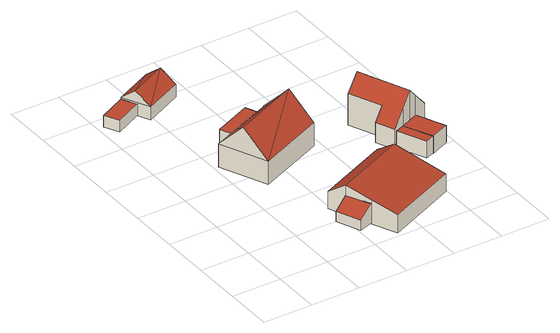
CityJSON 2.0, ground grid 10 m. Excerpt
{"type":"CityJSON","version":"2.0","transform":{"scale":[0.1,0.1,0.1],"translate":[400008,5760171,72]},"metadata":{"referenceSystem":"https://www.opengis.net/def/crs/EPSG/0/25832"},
"CityObjects":{
"building1":{"type":"Building","attributes":{"Gemeindeschluessel":"05515000","Geometrietyp2DReferenz":"3000","function":"51009_1610","roofType":"1000","measuredHeight":2.34},"geometry":[{"type":"Solid","lod":"2","boundaries":[[[[0,1,2,3]],[[4,5,1,0]],[[6,7,5,4]],[[3,2,7,6]],[[4,0,3,6]],[[1,5,7,2]]]],"semantics":{"surfaces":[{"type":"WallSurface"},{"type":"RoofSurface"},{"type":"GroundSurface"}],"values":[[0,0,0,0,1,2]]}}]},
"building2":{"type":"Building","attributes":{"Gemeindeschluessel":"05515000","Geometrietyp2DReferenz":"3000","function":"31001_2460","roofType":"2100","measuredHeight":3.99},"geometry":[{"type":"Solid","lod":"2","boundaries":[[[[8,9,10,11]],[[12,13,9,8]],[[14,15,13,12]],[[11,10,15,14]],[[12,8,11,14]],[[9,13,15,10]]]],"semantics":{"surfaces":[{"type":"WallSurface"},{"type":"RoofSurface"},{"type":"GroundSurface"}],"values":[[0,0,0,0,1,2]]}}]},
"building3":{"type":"Building","attributes":{"Gemeindeschluessel":"05515000","Geometrietyp2DReferenz":"3000","function":"31001_1310","roofType":"3100","measuredHeight":5.08},"geometry":[{"type":"Solid","lod":"2","boundaries":[[[[16,17,1,18]],[[19,20,17,16]],[[21,22,20,19]],[[18,1,22,21]],[[16,23,19]],[[21,24,18]],[[24,23,16]],[[16,18,24]],[[21,19,23]],[[23,24,21]],[[17,20,22,1]]]],"semantics":{"surfaces":[{"type":"WallSurface"},{"type":"RoofSurface"},{"type":"GroundSurface"}],"values":[[0,0,0,0,0,0,1,1,1,1,2]]}}]},
"building4":{"type":"Building","attributes":{"Gemeindeschluessel":"05515000","Geometrietyp2DReferenz":"3000","function":"31001_1000"},"address":[{"country":"Germany","locality":"Münster","thoroughfareNumber":"91","thoroughfareName":"Schonebecker Weg"}],"children":["building4-1","building4-2"]},
"building4-1":{"type":"BuildingPart","attributes":{"roofType":"5000","measuredHeight":10.1},"parents":["building4"],"geometry":[{"type":"Solid","lod":"2","boundaries":[[[[25,26,27,28]],[[29,30,31,26,25]],[[32,33,34,35,36]],[[37,38,33,32]],[[28,27,38,37]],[[39,32,36]],[[39,36,29]],[[40,39,29]],[[29,25,40]],[[28,37,39]],[[39,40,28]],[[28,40,25]],[[32,39,37]],[[26,31,34,33,38,27]],[[30,29,36,35]],[[34,31,30,35]]]],"semantics":{"surfaces":[{"type":"WallSurface"},{"type":"RoofSurface"},{"type":"GroundSurface"},{"type":"ClosureSurface"}],"values":[[0,0,0,0,0,1,1,1,1,1,1,0,0,2,0,3]]}}]},
"building4-2":{"type":"BuildingPart","attributes":{"roofType":"1000","measuredHeight":3.48},"parents":["building4"],"geometry":[{"type":"Solid","lod":"2","boundaries":[[[[41,42,43,44]],[[35,34,42,41]],[[44,43,31,30]],[[35,41,44,30]],[[42,34,31,43]],[[34,35,30,31]]]],"semantics":{"surfaces":[{"type":"WallSurface"},{"type":"RoofSurface"},{"type":"GroundSurface"},{"type":"ClosureSurface"}],"values":[[0,0,0,1,2,3]]}}]},
"building5":{"type":"Building","attributes":{"Gemeindeschluessel":"05515000","Geometrietyp2DReferenz":"3000","function":"31001_2700","roofType":"3100","measuredHeight":6.24},"geometry":[{"type":"Solid","lod":"2","boundaries":[[[[45,46,47,48]],[[49,50,46,45]],[[51,52,50,49]],[[53,54,52,51]],[[55,56,54,53]],[[57,58,56,55]],[[59,60,58,57]],[[48,47,60,59]],[[53,51,49,45,55]],[[48,59,57,55,45]],[[46,50,52,54,56,58,60,47]]]],"semantics":{"surfaces":[{"type":"WallSurface"},{"type":"RoofSurface"},{"type":"GroundSurface"}],"values":[[0,0,0,0,0,0,0,0,1,1,2]]}}]},
"building6":{"type":"Building","attributes":{"Gemeindeschluessel":"05515000","Geometrietyp2DReferenz":"3000","function":"51009_1610","roofType":"1000","measuredHeight":3.56},"geometry":[{"type":"Solid","lod":"2","boundaries":[[[[61,62,63,64]],[[65,66,62,61]],[[67,68,66,65]],[[64,63,68,67]],[[65,61,64,67]],[[62,66,68,63]]]],"semantics":{"surfaces":[{"type":"WallSurface"},{"type":"RoofSurface"},{"type":"GroundSurface"}],"values":[[0,0,0,0,1,2]]}}]},
"building7":{"type":"Building","attributes":{"Gemeindeschluessel":"05515000","Geometrietyp2DReferenz":"3000","function":"31001_1000"},"address":[{"country":"Germany","locality":"Münster","thoroughfareNumber":"93","thoroughfareName":"Schonebecker Weg"}],"children":["building7-1","building7-2"]},
"building7-1":{"type":"BuildingPart","attributes":{"roofType":"3100","measuredHeight":9.71},"parents":["building7"],"geometry":[{"type":"Solid","lod":"2","boundaries":[[[[69,70,71,72]],[[73,74,70,69]],[[75,76,74,73]],[[77,78,76,75]],[[79,80,78,77]],[[81,82,80,79]],[[83,84,82,81]],[[85,84,83]],[[86,61,87]],[[72,71,86,87]],[[83,81,79,77,88]],[[75,73,69,72,87,88,77]],[[70,74,76,78,80,82,84,89,86,71]],[[85,83,88,90]],[[84,85,90,89]],[[61,90,88,87]],[[90,61,86,89]]]],"semantics":{"surfaces":[{"type":"WallSurface"},{"type":"RoofSurface"},{"type":"GroundSurface"},{"type":"ClosureSurface"}],"values":[[0,0,0,0,0,0,0,0,0,0,1,1,2,0,3,0,3]]}}]},
"building7-2":{"type":"BuildingPart","attributes":{"roofType":"1000","measuredHeight":3.58},"parents":["building7"],"geometry":[{"type":"Solid","lod":"2","boundaries":[[[[61,86,91,65]],[[92,93,84,85]],[[65,91,93,92]],[[85,90,61,65,92]],[[86,89,84,93,91]],[[89,90,85,84]],[[86,61,90,89]]]],"semantics":{"surfaces":[{"type":"WallSurface"},{"type":"RoofSurface"},{"type":"GroundSurface"},{"type":"ClosureSurface"}],"values":[[0,0,0,1,2,3,3]]}}]}
},
"vertices":[
[64,600,38],[64,600,14],[9,573,14],[9,573,38],[79,570,38],[79,570,14],[24,543,38],[24,543,14],
[210,108,51],[210,108,12],[182,97,12],[182,97,33],[232,59,52],[232,59,12],[203,48,33],[203,48,12],
[141,637,41],[141,637,14],[64,600,41],[168,582,41],[168,582,14],[91,545,41],[91,545,14],[154,610,65],[77,573,65],
[105,353,63],[105,353,15],[147,257,15],[147,257,63],[158,375,63],[158,375,50],[158,375,15],[240,411,63],[240,411,15],[234,408,15],[234,408,50],[234,408,63],[282,316,63],[282,316,15],[261,364,116],[126,305,116],
[220,441,50],[220,441,15],[144,408,15],[144,408,50],
[210,107,72],[210,107,10],[232,59,10],[232,59,60],[210,108,71],[210,108,10],[195,142,46],[195,142,10],[340,205,47],[340,205,10],[355,171,72],[355,171,10],[398,73,47],[398,73,10],[255,9,47],[255,9,10],
[417,238,51],[417,238,16],[398,230,16],[398,230,51],[443,181,51],[443,181,16],[424,173,51],[424,173,16],
[378,266,57],[378,266,15],[394,229,15],[394,229,57],[397,274,81],[397,274,15],[369,339,81],[369,339,15],[395,350,112],[395,350,15],[437,368,60],[437,368,15],[481,266,60],[481,266,15],[455,255,92],[455,255,15],[455,255,51],[417,238,15],[417,238,85],[439,248,112],[439,248,15],[439,248,51],
[443,181,15],[481,197,51],[481,197,15]
]}
